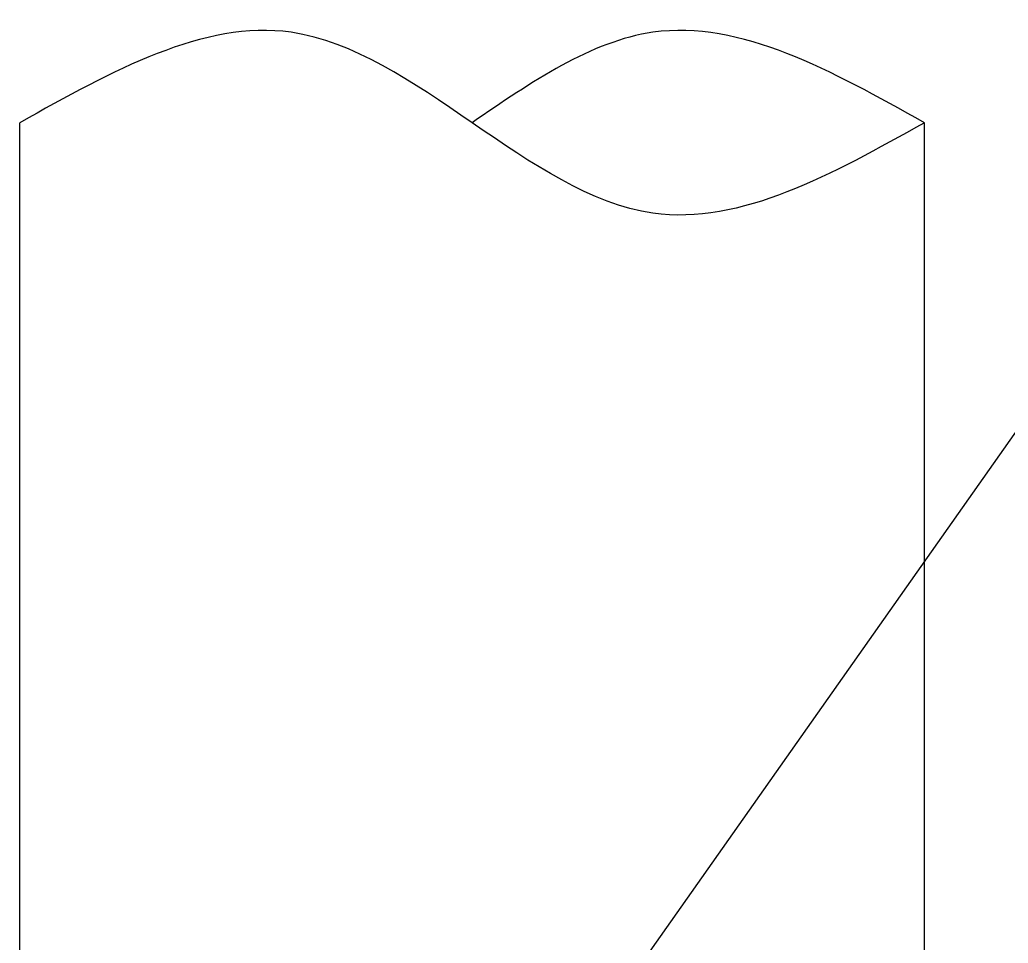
# Model space of a CAD drawing. Extents: x 1680110 to 4798266, y 269661 to 1249705.
# Drawn here: x 2405804 to 2406846, y 656716 to 657689 of the extents above; entities that cross this region are included whole.
import ezdxf

# ---------------------------------------------------------------- set-up
doc = ezdxf.new("R2010")
doc.units = 0
doc.header["$LTSCALE"] = 1000
doc.header["$MEASUREMENT"] = 0
doc.styles.get("Standard").update_dxf_attribs({"font": 'gbenor.shx', "bigfont": 'gbcbig.shx'})
doc.dimstyles.get("Standard").update_dxf_attribs({"dimscale": 100, "dimtxt": 3.5, "dimasz": 1, "dimexe": 2.5, "dimexo": 3, "dimgap": 1.5, "dimtad": 1, "dimdec": 0, "dimzin": 0, "dimdsep": 46, "dimtxsty": 'Standard', "dimblk": 'ARCHTICK', "dimcen": 0.09, "dimadec": 0, "dimazin": 0, "dimtfac": 1, "dimtdec": 0, "dimtix": 1, "dimtmove": 2, "dimatfit": 3, "dimfxl": 1, "dimtolj": 1, "dimtzin": 0, "dimarcsym": 0})

# ---------------------------------------------------------------- blocks, each defined once
blk = doc.blocks.new('gfhhrryyfd')
at = {"linetype": 'Continuous'}
for p, q in [((3694597.7, -1750985.8), (3694597.7, -1749863.6)), ((3695551.2, -1750964.9), (3695551.2, -1749863.6))]:
    blk.add_line(p, q, dxfattribs=at)
for points, knots in [([(3695551.2, -1749863.6), (3695454.2, -1749917.9), (3695220.2, -1750048.8), (3694928.7, -1749678.4), (3694694.7, -1749809.4), (3694597.7, -1749863.6)], [0, 0, 0, 0, 1046.890993, 2527.418434, 3574.309427, 3574.309427, 3574.309427, 3574.309427]), ([(3695551.2, -1749863.6), (3695454.2, -1749809.4), (3695288.7, -1749716.7), (3695137.2, -1749820.6), (3695074.4, -1749863.6)], [0, 0, 0, 0, 3.604997, 6.154114, 6.154114, 6.154114, 6.154114])]:
    blk.add_open_spline(points, degree=3, knots=knots, dxfattribs=at)
blk.add_leader([(3695116.3, -1750944), (3695847.9, -1749904.8)], dimstyle='Standard', override={"dimgap": 20, "dimtad": 0})

msp = doc.modelspace()

# ---------------------------------------------------------------- block references
at = {"lineweight": -3, "xscale": 0.9999959468841553, "yscale": 0.9999959506094456, "zscale": 0.9999959495959999}
msp.add_blockref('gfhhrryyfd', (-1288778.8, 2407437.3), dxfattribs=at)

doc.saveas('drawing.dxf')
